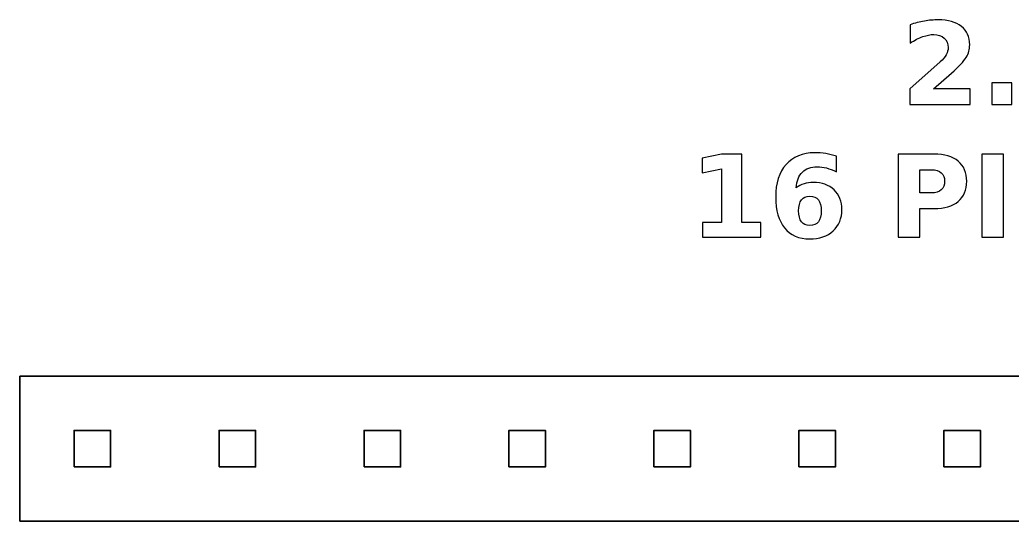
# Model space of a CAD drawing. Header units: centimetres. Extents: x -12.53 to -8.47, y -14.98 to -14.1.
# Drawn here: x -12.532 to -10.793, y -14.977 to -14.098 of the extents above; entities that cross this region are included whole.
import ezdxf

# ---------------------------------------------------------------- set-up
doc = ezdxf.new("R2010")
doc.units = ezdxf.units.CM
doc.header["$MEASUREMENT"] = 0
doc.layers.add('Layer 1', color=7, linetype='Continuous')

msp = doc.modelspace()

# ---------------------------------------------------------------- linework, layer by layer
at = {"layer": 'Layer 1', "color": 7, "lineweight": 35}
for points in [[(-12.43697, -14.88197), (-12.37297, -14.88197), (-12.37297, -14.81797), (-12.43697, -14.81797), (-12.43697, -14.88197)], [(-12.18297, -14.88197), (-12.11897, -14.88197), (-12.11897, -14.81797), (-12.18297, -14.81797), (-12.18297, -14.88197)], [(-11.92897, -14.88197), (-11.86497, -14.88197), (-11.86497, -14.81797), (-11.92897, -14.81797), (-11.92897, -14.88197)], [(-11.67497, -14.88197), (-11.61097, -14.88197), (-11.61097, -14.81797), (-11.67497, -14.81797), (-11.67497, -14.88197)], [(-11.42097, -14.88197), (-11.35697, -14.88197), (-11.35697, -14.81797), (-11.42097, -14.81797), (-11.42097, -14.88197)], [(-11.16697, -14.88197), (-11.10297, -14.88197), (-11.10297, -14.81797), (-11.16697, -14.81797), (-11.16697, -14.88197)], [(-10.91297, -14.88197), (-10.84897, -14.88197), (-10.84897, -14.81797), (-10.91297, -14.81797), (-10.91297, -14.88197)]]:
    msp.add_lwpolyline(points, close=True, dxfattribs=at)
at = {"layer": 'Layer 1', "color": 250}
for points, knots in [([(-10.93086, -14.21905), (-10.93086, -14.21905), (-10.86669, -14.21905), (-10.86669, -14.21905), (-10.86669, -14.21905), (-10.86669, -14.21905), (-10.86669, -14.24668), (-10.86669, -14.24668), (-10.86669, -14.24668), (-10.86669, -14.24668), (-10.97266, -14.24668), (-10.97266, -14.24668), (-10.97266, -14.24668), (-10.97266, -14.24668), (-10.97266, -14.21905), (-10.97266, -14.21905), (-10.97266, -14.21905), (-10.97266, -14.21905), (-10.91942, -14.17208), (-10.91942, -14.17208), (-10.91942, -14.17208), (-10.91466, -14.16778), (-10.91116, -14.16358), (-10.90889, -14.15948), (-10.90889, -14.15948), (-10.90659, -14.15538), (-10.90546, -14.15111), (-10.90546, -14.14668), (-10.90546, -14.14668), (-10.90546, -14.13985), (-10.90776, -14.13435), (-10.91236, -14.13018), (-10.91236, -14.13018), (-10.91692, -14.12601), (-10.92302, -14.12395), (-10.93066, -14.12395), (-10.93066, -14.12395), (-10.93652, -14.12395), (-10.94292, -14.12521), (-10.94989, -14.12771), (-10.94989, -14.12771), (-10.95686, -14.13021), (-10.96432, -14.13395), (-10.97226, -14.13888), (-10.97226, -14.13888), (-10.97226, -14.13888), (-10.97226, -14.10685), (-10.97226, -14.10685), (-10.97226, -14.10685), (-10.96379, -14.10405), (-10.95542, -14.10191), (-10.94716, -14.10045), (-10.94716, -14.10045), (-10.93889, -14.09898), (-10.93079, -14.09825), (-10.92282, -14.09825), (-10.92282, -14.09825), (-10.90539, -14.09825), (-10.89182, -14.10208), (-10.88216, -14.10978), (-10.88216, -14.10978), (-10.87249, -14.11745), (-10.86766, -14.12815), (-10.86766, -14.14191), (-10.86766, -14.14191), (-10.86766, -14.14985), (-10.86972, -14.15725), (-10.87382, -14.16411), (-10.87382, -14.16411), (-10.87792, -14.17098), (-10.88656, -14.18018), (-10.89969, -14.19171), (-10.89969, -14.19171), (-10.89969, -14.19171), (-10.93086, -14.21905), (-10.93086, -14.21905)], [0, 0, 0, 0, 0.0526316, 0.0526316, 0.0526316, 0.0526316, 0.1052632, 0.1052632, 0.1052632, 0.1052632, 0.1578947, 0.1578947, 0.1578947, 0.1578947, 0.2105263, 0.2105263, 0.2105263, 0.2105263, 0.2631579, 0.2631579, 0.2631579, 0.2631579, 0.3157895, 0.3157895, 0.3157895, 0.3157895, 0.3684211, 0.3684211, 0.3684211, 0.3684211, 0.4210526, 0.4210526, 0.4210526, 0.4210526, 0.4736842, 0.4736842, 0.4736842, 0.4736842, 0.5263158, 0.5263158, 0.5263158, 0.5263158, 0.5789474, 0.5789474, 0.5789474, 0.5789474, 0.6315789, 0.6315789, 0.6315789, 0.6315789, 0.6842105, 0.6842105, 0.6842105, 0.6842105, 0.7368421, 0.7368421, 0.7368421, 0.7368421, 0.7894737, 0.7894737, 0.7894737, 0.7894737, 0.8421053, 0.8421053, 0.8421053, 0.8421053, 0.8947368, 0.8947368, 0.8947368, 0.8947368, 0.9473684, 0.9473684, 0.9473684, 0.9473684, 1, 1, 1, 1]), ([(-10.82892, -14.20888), (-10.82892, -14.20888), (-10.79375, -14.20888), (-10.79375, -14.20888), (-10.79375, -14.20888), (-10.79375, -14.20888), (-10.79375, -14.24668), (-10.79375, -14.24668), (-10.79375, -14.24668), (-10.79375, -14.24668), (-10.82892, -14.24668), (-10.82892, -14.24668), (-10.82892, -14.24668), (-10.82892, -14.24668), (-10.82892, -14.20888), (-10.82892, -14.20888)], [0, 0, 0, 0, 0.25, 0.25, 0.25, 0.25, 0.5, 0.5, 0.5, 0.5, 0.75, 0.75, 0.75, 0.75, 1, 1, 1, 1]), ([(-11.33579, -14.45351), (-11.33579, -14.45351), (-11.30259, -14.45351), (-11.30259, -14.45351), (-11.30259, -14.45351), (-11.30259, -14.45351), (-11.30259, -14.35928), (-11.30259, -14.35928), (-11.30259, -14.35928), (-11.30259, -14.35928), (-11.33665, -14.36631), (-11.33665, -14.36631), (-11.33665, -14.36631), (-11.33665, -14.36631), (-11.33665, -14.34071), (-11.33665, -14.34071), (-11.33665, -14.34071), (-11.33665, -14.34071), (-11.30279, -14.33368), (-11.30279, -14.33368), (-11.30279, -14.33368), (-11.30279, -14.33368), (-11.26705, -14.33368), (-11.26705, -14.33368), (-11.26705, -14.33368), (-11.26705, -14.33368), (-11.26705, -14.45351), (-11.26705, -14.45351), (-11.26705, -14.45351), (-11.26705, -14.45351), (-11.23385, -14.45351), (-11.23385, -14.45351), (-11.23385, -14.45351), (-11.23385, -14.45351), (-11.23385, -14.47948), (-11.23385, -14.47948), (-11.23385, -14.47948), (-11.23385, -14.47948), (-11.33579, -14.47948), (-11.33579, -14.47948), (-11.33579, -14.47948), (-11.33579, -14.47948), (-11.33579, -14.45351), (-11.33579, -14.45351)], [0, 0, 0, 0, 0.0909091, 0.0909091, 0.0909091, 0.0909091, 0.1818182, 0.1818182, 0.1818182, 0.1818182, 0.2727273, 0.2727273, 0.2727273, 0.2727273, 0.3636364, 0.3636364, 0.3636364, 0.3636364, 0.4545455, 0.4545455, 0.4545455, 0.4545455, 0.5454545, 0.5454545, 0.5454545, 0.5454545, 0.6363636, 0.6363636, 0.6363636, 0.6363636, 0.7272727, 0.7272727, 0.7272727, 0.7272727, 0.8181818, 0.8181818, 0.8181818, 0.8181818, 0.9090909, 0.9090909, 0.9090909, 0.9090909, 1, 1, 1, 1]), ([(-11.10122, -14.33748), (-11.10122, -14.33748), (-11.10122, -14.36445), (-11.10122, -14.36445), (-11.10122, -14.36445), (-11.10742, -14.36151), (-11.11322, -14.35935), (-11.11868, -14.35795), (-11.11868, -14.35795), (-11.12415, -14.35655), (-11.12952, -14.35585), (-11.13472, -14.35585), (-11.13472, -14.35585), (-11.14592, -14.35585), (-11.15462, -14.35895), (-11.16088, -14.36518), (-11.16088, -14.36518), (-11.16712, -14.37138), (-11.17078, -14.38061), (-11.17182, -14.39285), (-11.17182, -14.39285), (-11.16752, -14.38968), (-11.16285, -14.38728), (-11.15785, -14.38568), (-11.15785, -14.38568), (-11.15285, -14.38408), (-11.14738, -14.38328), (-11.14145, -14.38328), (-11.14145, -14.38328), (-11.12655, -14.38328), (-11.11452, -14.38765), (-11.10538, -14.39638), (-11.10538, -14.39638), (-11.09622, -14.40508), (-11.09165, -14.41651), (-11.09165, -14.43065), (-11.09165, -14.43065), (-11.09165, -14.44628), (-11.09675, -14.45878), (-11.10698, -14.46821), (-11.10698, -14.46821), (-11.11718, -14.47761), (-11.13092, -14.48231), (-11.14808, -14.48231), (-11.14808, -14.48231), (-11.16702, -14.48231), (-11.18168, -14.47591), (-11.19208, -14.46311), (-11.19208, -14.46311), (-11.20245, -14.45035), (-11.20765, -14.43218), (-11.20765, -14.40868), (-11.20765, -14.40868), (-11.20765, -14.38461), (-11.20158, -14.36568), (-11.18945, -14.35191), (-11.18945, -14.35191), (-11.17728, -14.33815), (-11.16065, -14.33125), (-11.13948, -14.33125), (-11.13948, -14.33125), (-11.13278, -14.33125), (-11.12628, -14.33178), (-11.11995, -14.33281), (-11.11995, -14.33281), (-11.11365, -14.33385), (-11.10742, -14.33541), (-11.10122, -14.33748)], [0, 0, 0, 0, 0.0588235, 0.0588235, 0.0588235, 0.0588235, 0.1176471, 0.1176471, 0.1176471, 0.1176471, 0.1764706, 0.1764706, 0.1764706, 0.1764706, 0.2352941, 0.2352941, 0.2352941, 0.2352941, 0.2941176, 0.2941176, 0.2941176, 0.2941176, 0.3529412, 0.3529412, 0.3529412, 0.3529412, 0.4117647, 0.4117647, 0.4117647, 0.4117647, 0.4705882, 0.4705882, 0.4705882, 0.4705882, 0.5294118, 0.5294118, 0.5294118, 0.5294118, 0.5882353, 0.5882353, 0.5882353, 0.5882353, 0.6470588, 0.6470588, 0.6470588, 0.6470588, 0.7058824, 0.7058824, 0.7058824, 0.7058824, 0.7647059, 0.7647059, 0.7647059, 0.7647059, 0.8235294, 0.8235294, 0.8235294, 0.8235294, 0.8823529, 0.8823529, 0.8823529, 0.8823529, 0.9411765, 0.9411765, 0.9411765, 0.9411765, 1, 1, 1, 1]), ([(-10.99288, -14.33368), (-10.99288, -14.33368), (-10.93048, -14.33368), (-10.93048, -14.33368), (-10.93048, -14.33368), (-10.91192, -14.33368), (-10.89768, -14.33781), (-10.88775, -14.34605), (-10.88775, -14.34605), (-10.87782, -14.35428), (-10.87285, -14.36601), (-10.87285, -14.38125), (-10.87285, -14.38125), (-10.87285, -14.39651), (-10.87782, -14.40828), (-10.88775, -14.41651), (-10.88775, -14.41651), (-10.89768, -14.42475), (-10.91192, -14.42888), (-10.93048, -14.42888), (-10.93048, -14.42888), (-10.93048, -14.42888), (-10.95528, -14.42888), (-10.95528, -14.42888), (-10.95528, -14.42888), (-10.95528, -14.42888), (-10.95528, -14.47948), (-10.95528, -14.47948), (-10.95528, -14.47948), (-10.95528, -14.47948), (-10.99288, -14.47948), (-10.99288, -14.47948), (-10.99288, -14.47948), (-10.99288, -14.47948), (-10.99288, -14.33368), (-10.99288, -14.33368)], [0, 0, 0, 0, 0.1111111, 0.1111111, 0.1111111, 0.1111111, 0.2222222, 0.2222222, 0.2222222, 0.2222222, 0.3333333, 0.3333333, 0.3333333, 0.3333333, 0.4444444, 0.4444444, 0.4444444, 0.4444444, 0.5555556, 0.5555556, 0.5555556, 0.5555556, 0.6666667, 0.6666667, 0.6666667, 0.6666667, 0.7777778, 0.7777778, 0.7777778, 0.7777778, 0.8888889, 0.8888889, 0.8888889, 0.8888889, 1, 1, 1, 1]), ([(-10.84631, -14.33368), (-10.84631, -14.33368), (-10.80871, -14.33368), (-10.80871, -14.33368), (-10.80871, -14.33368), (-10.80871, -14.33368), (-10.80871, -14.47948), (-10.80871, -14.47948), (-10.80871, -14.47948), (-10.80871, -14.47948), (-10.84631, -14.47948), (-10.84631, -14.47948), (-10.84631, -14.47948), (-10.84631, -14.47948), (-10.84631, -14.33368), (-10.84631, -14.33368)], [0, 0, 0, 0, 0.25, 0.25, 0.25, 0.25, 0.5, 0.5, 0.5, 0.5, 0.75, 0.75, 0.75, 0.75, 1, 1, 1, 1]), ([(-10.95528, -14.36091), (-10.95528, -14.36091), (-10.95528, -14.40165), (-10.95528, -14.40165), (-10.95528, -14.40165), (-10.95528, -14.40165), (-10.93448, -14.40165), (-10.93448, -14.40165), (-10.93448, -14.40165), (-10.92718, -14.40165), (-10.92155, -14.39988), (-10.91758, -14.39631), (-10.91758, -14.39631), (-10.91362, -14.39278), (-10.91162, -14.38775), (-10.91162, -14.38125), (-10.91162, -14.38125), (-10.91162, -14.37471), (-10.91362, -14.36971), (-10.91758, -14.36618), (-10.91758, -14.36618), (-10.92155, -14.36268), (-10.92718, -14.36091), (-10.93448, -14.36091), (-10.93448, -14.36091), (-10.93448, -14.36091), (-10.95528, -14.36091), (-10.95528, -14.36091)], [0, 0, 0, 0, 0.1428571, 0.1428571, 0.1428571, 0.1428571, 0.2857143, 0.2857143, 0.2857143, 0.2857143, 0.4285714, 0.4285714, 0.4285714, 0.4285714, 0.5714286, 0.5714286, 0.5714286, 0.5714286, 0.7142857, 0.7142857, 0.7142857, 0.7142857, 0.8571429, 0.8571429, 0.8571429, 0.8571429, 1, 1, 1, 1]), ([(-11.14768, -14.40751), (-11.15428, -14.40751), (-11.15922, -14.40965), (-11.16248, -14.41391), (-11.16248, -14.41391), (-11.16578, -14.41818), (-11.16742, -14.42458), (-11.16742, -14.43308), (-11.16742, -14.43308), (-11.16742, -14.44161), (-11.16578, -14.44801), (-11.16248, -14.45228), (-11.16248, -14.45228), (-11.15922, -14.45655), (-11.15428, -14.45868), (-11.14768, -14.45868), (-11.14768, -14.45868), (-11.14105, -14.45868), (-11.13608, -14.45655), (-11.13282, -14.45228), (-11.13282, -14.45228), (-11.12952, -14.44801), (-11.12788, -14.44161), (-11.12788, -14.43308), (-11.12788, -14.43308), (-11.12788, -14.42458), (-11.12952, -14.41818), (-11.13282, -14.41391), (-11.13282, -14.41391), (-11.13608, -14.40965), (-11.14105, -14.40751), (-11.14768, -14.40751)], [0, 0, 0, 0, 0.125, 0.125, 0.125, 0.125, 0.25, 0.25, 0.25, 0.25, 0.375, 0.375, 0.375, 0.375, 0.5, 0.5, 0.5, 0.5, 0.625, 0.625, 0.625, 0.625, 0.75, 0.75, 0.75, 0.75, 0.875, 0.875, 0.875, 0.875, 1, 1, 1, 1])]:
    msp.add_open_spline(points, degree=3, knots=knots, dxfattribs=at)
at = {"layer": 'Layer 1', "color": 7, "lineweight": 35}
msp.add_open_spline([(-12.532, -14.723), (-12.532, -14.723), (-8.468, -14.723), (-8.468, -14.723), (-8.468, -14.723), (-8.468, -14.723), (-8.468, -14.977), (-8.468, -14.977), (-8.468, -14.977), (-8.468, -14.977), (-12.532, -14.977), (-12.532, -14.977), (-12.532, -14.977), (-12.532, -14.977), (-12.532, -14.723), (-12.532, -14.723)], degree=3, knots=[0, 0, 0, 0, 0.25, 0.25, 0.25, 0.25, 0.5, 0.5, 0.5, 0.5, 0.75, 0.75, 0.75, 0.75, 1, 1, 1, 1], dxfattribs=at)

doc.saveas('drawing.dxf')
